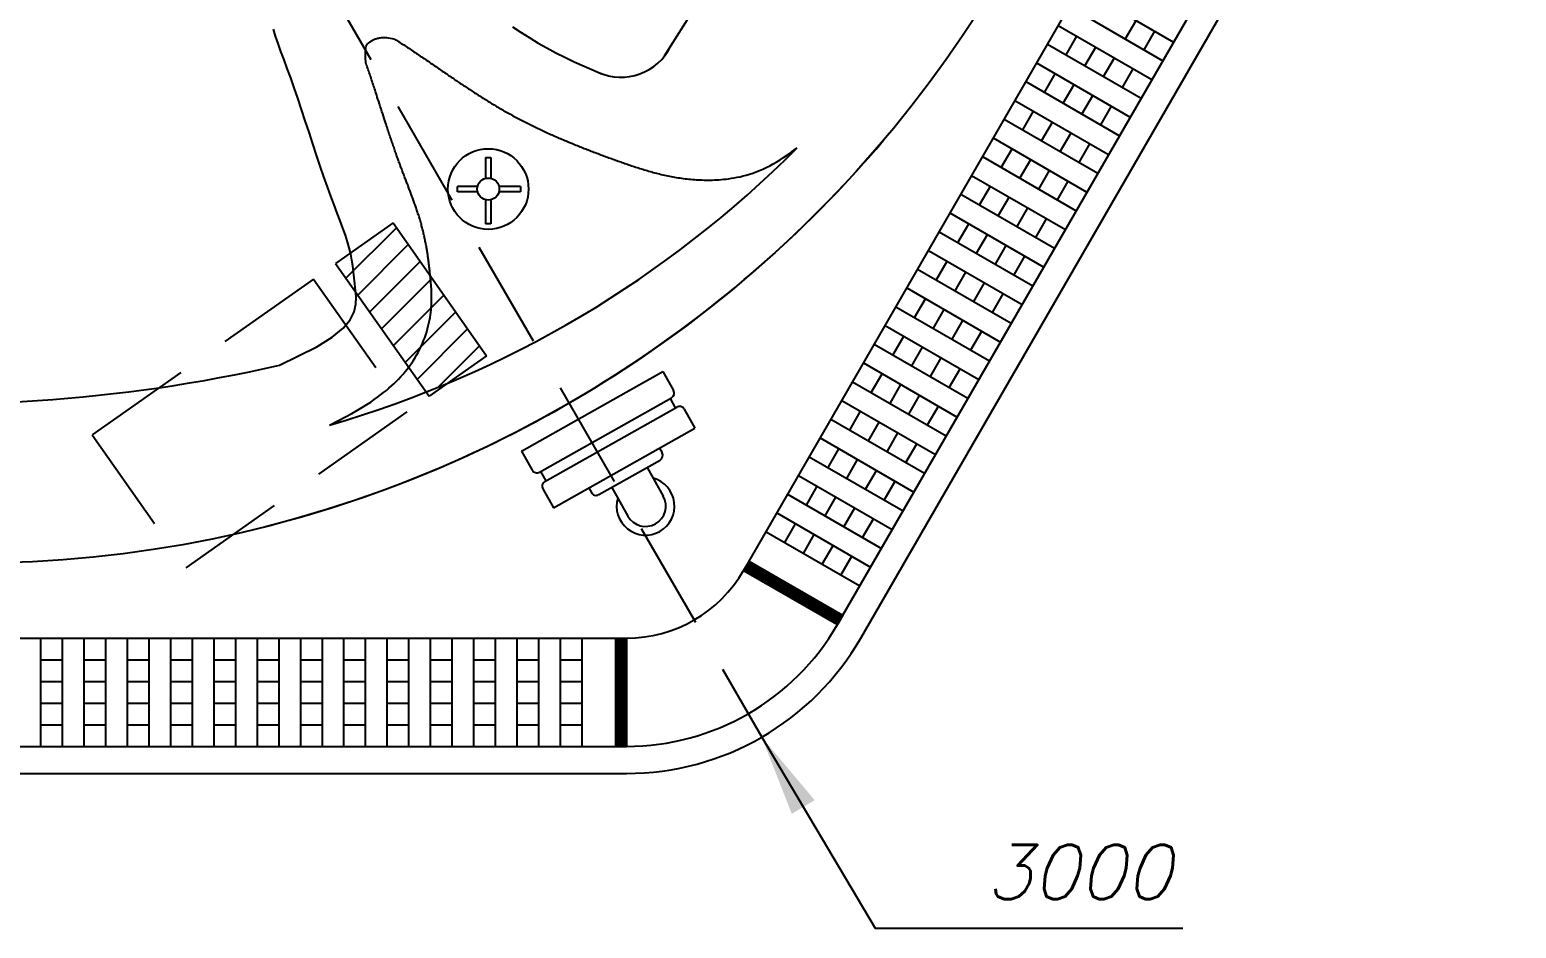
# Model space of a CAD drawing. Extents: x 15445 to 21745, y -5725 to 3185.
# Drawn here: x 18942 to 20316, y -3253 to -2423 of the extents above; entities that cross this region are included whole.
import ezdxf

# ---------------------------------------------------------------- set-up
doc = ezdxf.new("R2010")
doc.units = 0
doc.header["$LTSCALE"] = 200
doc.header["$MEASUREMENT"] = 0
doc.linetypes.add('CENTER2', pattern=[1.125, 0.75, -0.125, 0.125, -0.125])
doc.linetypes.add('DASHED', pattern=[0.75, 0.5, -0.25])
doc.layers.get('0').update_dxf_attribs({"linetype": 'CONTINUOUS'})
for name, color, linetype in [('CENTRO', 1, 'CENTER2'), ('ESTREITA', 1, 'CONTINUOUS'), ('LARGA', 7, 'CONTINUOUS'), ('TRACEJADA', 3, 'DASHED')]:
    doc.layers.add(name, color=color, linetype=linetype)
doc.styles.add('FABIO', font='romans.shx', dxfattribs={"oblique": 15})
doc.dimstyles.new('FABIO_AGUIAR', dxfattribs={"dimscale": 20, "dimtxt": 2.5, "dimasz": 2.5, "dimexe": 1.25, "dimexo": 1, "dimgap": 0.9, "dimtad": 1, "dimtxsty": 'FABIO', "dimcen": 2.5, "dimclrt": 3, "dimazin": 3, "dimtfac": 1, "dimtmove": 0, "dimatfit": 3, "dimtolj": 1, "dimtzin": 0})

# ---------------------------------------------------------------- blocks, each defined once
blk = doc.blocks.new('*X3')
at = {"color": 0}
for p, q in [((1746, -618), (1761.4, -618)), ((1746.3, -617.5), (1760.5, -617.5)), ((1746.6, -617), (1759.6, -617)), ((1746.9, -616.5), (1758.8, -616.5)), ((1747.2, -616), (1757.9, -616)), ((1747.5, -615.5), (1757, -615.5)), ((1747.8, -615), (1756.2, -615)), ((1748.1, -614.5), (1755.3, -614.5)), ((1748.3, -614), (1754.4, -614)), ((1748.6, -613.5), (1753.6, -613.5)), ((1748.9, -613), (1752.7, -613)), ((1749.2, -612.5), (1751.8, -612.5)), ((1749.5, -612), (1751, -612)), ((1749.8, -611.5), (1750.1, -611.5)), ((1744.9, -620), (1764.8, -620)), ((1745.2, -619.5), (1764, -619.5)), ((1745.5, -619), (1763.1, -619)), ((1745.7, -618.5), (1762.2, -618.5)), ((1745.7, -620.5), (1765.7, -620.5)), ((1746.6, -621), (1766.6, -621)), ((1747.4, -621.5), (1767.4, -621.5)), ((1748.3, -622), (1768.3, -622)), ((1749.2, -622.5), (1769.2, -622.5)), ((1750, -623), (1770, -623)), ((1750.9, -623.5), (1770.9, -623.5)), ((1751.8, -624), (1771.8, -624)), ((1752.6, -624.5), (1772.6, -624.5)), ((1753.5, -625), (1773.5, -625)), ((1754.4, -625.5), (1774.4, -625.5)), ((1755.2, -626), (1775.2, -626)), ((1756.1, -626.5), (1776.1, -626.5)), ((1757, -627), (1777, -627)), ((1757.8, -627.5), (1777.8, -627.5)), ((1758.7, -628), (1778.7, -628)), ((1759.6, -628.5), (1779.6, -628.5)), ((1760.4, -629), (1780.4, -629)), ((1761.3, -629.5), (1781.3, -629.5)), ((1762.2, -630), (1782.2, -630)), ((1763, -630.5), (1783, -630.5)), ((1763.9, -631), (1783.9, -631)), ((1764.8, -631.5), (1784.8, -631.5)), ((1765.6, -632), (1785.6, -632)), ((1766.5, -632.5), (1786.5, -632.5)), ((1767.4, -633), (1787.4, -633)), ((1768.2, -633.5), (1788.2, -633.5)), ((1769.1, -634), (1789.1, -634)), ((1769.9, -634.5), (1789.9, -634.5)), ((1770.8, -635), (1790.8, -635)), ((1771.7, -635.5), (1791.7, -635.5)), ((1772.5, -636), (1792.5, -636)), ((1773.4, -636.5), (1793.4, -636.5)), ((1774.3, -637), (1794.3, -637)), ((1775.1, -637.5), (1795.1, -637.5)), ((1776, -638), (1796, -638)), ((1776.9, -638.5), (1796.9, -638.5)), ((1777.7, -639), (1797.7, -639)), ((1778.6, -639.5), (1798.6, -639.5)), ((1779.5, -640), (1799.5, -640)), ((1780.3, -640.5), (1800.3, -640.5)), ((1781.2, -641), (1801.2, -641)), ((1782.1, -641.5), (1802.1, -641.5)), ((1782.9, -642), (1802.9, -642)), ((1783.8, -642.5), (1803.8, -642.5)), ((1784.7, -643), (1804.7, -643)), ((1785.5, -643.5), (1805.5, -643.5)), ((1786.4, -644), (1806.4, -644)), ((1787.3, -644.5), (1807.3, -644.5)), ((1788.1, -645), (1808.1, -645)), ((1789, -645.5), (1809, -645.5)), ((1789.9, -646), (1809.9, -646)), ((1790.7, -646.5), (1810.7, -646.5)), ((1791.6, -647), (1811.6, -647)), ((1792.5, -647.5), (1812.5, -647.5)), ((1793.3, -648), (1813.3, -648)), ((1794.2, -648.5), (1814.2, -648.5)), ((1795.1, -649), (1815.1, -649)), ((1795.9, -649.5), (1815.9, -649.5)), ((1796.8, -650), (1816.8, -650)), ((1797.7, -650.5), (1817.7, -650.5)), ((1798.5, -651), (1818.5, -651)), ((1799.4, -651.5), (1819.4, -651.5)), ((1800.3, -652), (1820.3, -652)), ((1801.1, -652.5), (1821.1, -652.5)), ((1802, -653), (1822, -653)), ((1802.9, -653.5), (1822.9, -653.5)), ((1803.7, -654), (1823.7, -654)), ((1804.6, -654.5), (1824.6, -654.5)), ((1805.5, -655), (1825.5, -655)), ((1806.3, -655.5), (1826.3, -655.5)), ((1807.2, -656), (1827.2, -656)), ((1808.1, -656.5), (1828.1, -656.5)), ((1808.9, -657), (1828.9, -657)), ((1809.8, -657.5), (1829.8, -657.5)), ((1810.7, -658), (1830.7, -658)), ((1811.5, -658.5), (1831.5, -658.5)), ((1812.4, -659), (1832.4, -659)), ((1813.3, -659.5), (1833.3, -659.5)), ((1814.1, -660), (1834.1, -660)), ((1815, -660.5), (1835, -660.5)), ((1815.8, -661), (1835.8, -661)), ((1816.7, -661.5), (1836.4, -661.5)), ((1817.6, -662), (1836.1, -662)), ((1818.4, -662.5), (1835.8, -662.5)), ((1819.3, -663), (1835.5, -663)), ((1820.2, -663.5), (1835.2, -663.5)), ((1821, -664), (1834.9, -664)), ((1821.9, -664.5), (1834.7, -664.5)), ((1822.8, -665), (1834.4, -665)), ((1823.6, -665.5), (1834.1, -665.5)), ((1824.5, -666), (1833.8, -666)), ((1825.4, -666.5), (1833.5, -666.5)), ((1826.2, -667), (1833.2, -667)), ((1827.1, -667.5), (1832.9, -667.5)), ((1828, -668), (1832.6, -668)), ((1828.8, -668.5), (1832.3, -668.5)), ((1829.7, -669), (1832.1, -669)), ((1830.6, -669.5), (1831.8, -669.5)), ((1831.4, -670), (1831.5, -670)), ((1626.6, -683), (1636.6, -683)), ((1626.6, -683.5), (1636.6, -683.5)), ((1626.6, -684), (1636.6, -684)), ((1626.6, -684.5), (1636.6, -684.5)), ((1626.6, -685), (1636.6, -685)), ((1626.6, -685.5), (1636.6, -685.5)), ((1626.6, -686), (1636.6, -686)), ((1626.6, -686.5), (1636.6, -686.5)), ((1626.6, -687), (1636.6, -687)), ((1626.6, -687.5), (1636.6, -687.5)), ((1626.6, -688), (1636.6, -688)), ((1626.6, -688.5), (1636.6, -688.5)), ((1626.6, -689), (1636.6, -689)), ((1626.6, -689.5), (1636.6, -689.5)), ((1626.6, -690), (1636.6, -690)), ((1626.6, -690.5), (1636.6, -690.5)), ((1626.6, -691), (1636.6, -691)), ((1626.6, -691.5), (1636.6, -691.5)), ((1626.6, -692), (1636.6, -692)), ((1626.6, -692.5), (1636.6, -692.5)), ((1626.6, -693), (1636.6, -693)), ((1626.6, -693.5), (1636.6, -693.5)), ((1626.6, -694), (1636.6, -694)), ((1626.6, -694.5), (1636.6, -694.5)), ((1626.6, -695), (1636.6, -695)), ((1626.6, -695.5), (1636.6, -695.5)), ((1626.6, -696), (1636.6, -696)), ((1626.6, -696.5), (1636.6, -696.5)), ((1626.6, -697), (1636.6, -697)), ((1626.6, -697.5), (1636.6, -697.5)), ((1626.6, -698), (1636.6, -698)), ((1626.6, -698.5), (1636.6, -698.5)), ((1626.6, -699), (1636.6, -699)), ((1626.6, -699.5), (1636.6, -699.5)), ((1626.6, -700), (1636.6, -700)), ((1626.6, -700.5), (1636.6, -700.5)), ((1626.6, -701), (1636.6, -701)), ((1626.6, -701.5), (1636.6, -701.5)), ((1626.6, -702), (1636.6, -702)), ((1626.6, -702.5), (1636.6, -702.5)), ((1626.6, -703), (1636.6, -703)), ((1626.6, -703.5), (1636.6, -703.5)), ((1626.6, -704), (1636.6, -704)), ((1626.6, -704.5), (1636.6, -704.5)), ((1626.6, -705), (1636.6, -705)), ((1626.6, -705.5), (1636.6, -705.5)), ((1626.6, -706), (1636.6, -706)), ((1626.6, -706.5), (1636.6, -706.5)), ((1626.6, -707), (1636.6, -707)), ((1626.6, -707.5), (1636.6, -707.5)), ((1626.6, -708), (1636.6, -708)), ((1626.6, -708.5), (1636.6, -708.5)), ((1626.6, -709), (1636.6, -709)), ((1626.6, -709.5), (1636.6, -709.5)), ((1626.6, -710), (1636.6, -710)), ((1626.6, -710.5), (1636.6, -710.5)), ((1626.6, -711), (1636.6, -711)), ((1626.6, -711.5), (1636.6, -711.5)), ((1626.6, -712), (1636.6, -712)), ((1626.6, -712.5), (1636.6, -712.5)), ((1626.6, -713), (1636.6, -713)), ((1626.6, -713.5), (1636.6, -713.5)), ((1626.6, -714), (1636.6, -714)), ((1626.6, -714.5), (1636.6, -714.5)), ((1626.6, -715), (1636.6, -715)), ((1626.6, -715.5), (1636.6, -715.5)), ((1626.6, -716), (1636.6, -716)), ((1626.6, -716.5), (1636.6, -716.5)), ((1626.6, -717), (1636.6, -717)), ((1626.6, -717.5), (1636.6, -717.5)), ((1626.6, -718), (1636.6, -718)), ((1626.6, -718.5), (1636.6, -718.5)), ((1626.6, -719), (1636.6, -719)), ((1626.6, -719.5), (1636.6, -719.5)), ((1626.6, -720), (1636.6, -720)), ((1626.6, -720.5), (1636.6, -720.5)), ((1626.6, -721), (1636.6, -721)), ((1626.6, -721.5), (1636.6, -721.5)), ((1626.6, -722), (1636.6, -722)), ((1626.6, -722.5), (1636.6, -722.5)), ((1626.6, -723), (1636.6, -723)), ((1626.6, -723.5), (1636.6, -723.5)), ((1626.6, -724), (1636.6, -724)), ((1626.6, -724.5), (1636.6, -724.5)), ((1626.6, -725), (1636.6, -725)), ((1626.6, -725.5), (1636.6, -725.5)), ((1626.6, -726), (1636.6, -726)), ((1626.6, -726.5), (1636.6, -726.5)), ((1626.6, -727), (1636.6, -727)), ((1626.6, -727.5), (1636.6, -727.5)), ((1626.6, -728), (1636.6, -728)), ((1626.6, -728.5), (1636.6, -728.5)), ((1626.6, -729), (1636.6, -729)), ((1626.6, -729.5), (1636.6, -729.5)), ((1626.6, -730), (1636.6, -730)), ((1626.6, -730.5), (1636.6, -730.5)), ((1626.6, -731), (1636.6, -731)), ((1626.6, -731.5), (1636.6, -731.5)), ((1626.6, -732), (1636.6, -732)), ((1626.6, -732.5), (1636.6, -732.5)), ((1626.6, -733), (1636.6, -733)), ((1626.6, -733.5), (1636.6, -733.5)), ((1626.6, -734), (1636.6, -734)), ((1626.6, -734.5), (1636.6, -734.5)), ((1626.6, -735), (1636.6, -735)), ((1626.6, -735.5), (1636.6, -735.5)), ((1626.6, -736), (1636.6, -736)), ((1626.6, -736.5), (1636.6, -736.5)), ((1626.6, -737), (1636.6, -737)), ((1626.6, -737.5), (1636.6, -737.5)), ((1626.6, -738), (1636.6, -738)), ((1626.6, -738.5), (1636.6, -738.5)), ((1626.6, -739), (1636.6, -739)), ((1626.6, -739.5), (1636.6, -739.5)), ((1626.6, -740), (1636.6, -740)), ((1626.6, -740.5), (1636.6, -740.5)), ((1626.6, -741), (1636.6, -741)), ((1626.6, -741.5), (1636.6, -741.5)), ((1626.6, -742), (1636.6, -742)), ((1626.6, -742.5), (1636.6, -742.5)), ((1626.6, -743), (1636.6, -743)), ((1626.6, -743.5), (1636.6, -743.5)), ((1626.6, -744), (1636.6, -744)), ((1626.6, -744.5), (1636.6, -744.5)), ((1626.6, -745), (1636.6, -745)), ((1626.6, -745.5), (1636.6, -745.5)), ((1626.6, -746), (1636.6, -746)), ((1626.6, -746.5), (1636.6, -746.5)), ((1626.6, -747), (1636.6, -747)), ((1626.6, -747.5), (1636.6, -747.5)), ((1626.6, -748), (1636.6, -748)), ((1626.6, -748.5), (1636.6, -748.5)), ((1626.6, -749), (1636.6, -749)), ((1626.6, -749.5), (1636.6, -749.5)), ((1626.6, -750), (1636.6, -750)), ((1626.6, -750.5), (1636.6, -750.5)), ((1626.6, -751), (1636.6, -751)), ((1626.6, -751.5), (1636.6, -751.5)), ((1626.6, -752), (1636.6, -752)), ((1626.6, -752.5), (1636.6, -752.5)), ((1626.6, -753), (1636.6, -753)), ((1626.6, -753.5), (1636.6, -753.5)), ((1626.6, -754), (1636.6, -754)), ((1626.6, -754.5), (1636.6, -754.5)), ((1626.6, -755), (1636.6, -755)), ((1626.6, -755.5), (1636.6, -755.5)), ((1626.6, -756), (1636.6, -756)), ((1626.6, -756.5), (1636.6, -756.5)), ((1626.6, -757), (1636.6, -757)), ((1626.6, -757.5), (1636.6, -757.5)), ((1626.6, -758), (1636.6, -758)), ((1626.6, -758.5), (1636.6, -758.5)), ((1626.6, -759), (1636.6, -759)), ((1626.6, -759.5), (1636.6, -759.5)), ((1626.6, -760), (1636.6, -760)), ((1626.6, -760.5), (1636.6, -760.5)), ((1626.6, -761), (1636.6, -761)), ((1626.6, -761.5), (1636.6, -761.5)), ((1626.6, -762), (1636.6, -762)), ((1626.6, -762.5), (1636.6, -762.5)), ((1626.6, -763), (1636.6, -763)), ((1626.6, -763.5), (1636.6, -763.5)), ((1626.6, -764), (1636.6, -764)), ((1626.6, -764.5), (1636.6, -764.5)), ((1626.6, -765), (1636.6, -765)), ((1626.6, -765.5), (1636.6, -765.5)), ((1626.6, -766), (1636.6, -766)), ((1626.6, -766.5), (1636.6, -766.5)), ((1626.6, -767), (1636.6, -767)), ((1626.6, -767.5), (1636.6, -767.5)), ((1626.6, -768), (1636.6, -768)), ((1626.6, -768.5), (1636.6, -768.5)), ((1626.6, -769), (1636.6, -769)), ((1626.6, -769.5), (1636.6, -769.5)), ((1626.6, -770), (1636.6, -770)), ((1626.6, -770.5), (1636.6, -770.5)), ((1626.6, -771), (1636.6, -771)), ((1626.6, -771.5), (1636.6, -771.5)), ((1626.6, -772), (1636.6, -772)), ((1626.6, -772.5), (1636.6, -772.5)), ((1626.6, -773), (1636.6, -773)), ((1626.6, -773.5), (1636.6, -773.5)), ((1626.6, -774), (1636.6, -774)), ((1626.6, -774.5), (1636.6, -774.5)), ((1626.6, -775), (1636.6, -775)), ((1626.6, -775.5), (1636.6, -775.5)), ((1626.6, -776), (1636.6, -776)), ((1626.6, -776.5), (1636.6, -776.5)), ((1626.6, -777), (1636.6, -777)), ((1626.6, -777.5), (1636.6, -777.5)), ((1626.6, -778), (1636.6, -778)), ((1626.6, -778.5), (1636.6, -778.5)), ((1626.6, -779), (1636.6, -779)), ((1626.6, -779.5), (1636.6, -779.5)), ((1626.6, -780), (1636.6, -780)), ((1626.6, -780.5), (1636.6, -780.5)), ((1626.6, -781), (1636.6, -781)), ((1626.6, -781.5), (1636.6, -781.5)), ((1626.6, -782), (1636.6, -782)), ((1626.6, -782.5), (1636.6, -782.5))]:
    blk.add_line(p, q, dxfattribs=at)

msp = doc.modelspace()

# ---------------------------------------------------------------- hatches: boundary and pattern name
at = {"layer": 'ESTREITA'}
h = msp.add_hatch(dxfattribs=at)
h.set_pattern_fill('ANSI31', color=256, scale=150, style=0)
h.set_pattern_definition([(45, (19573.512, -536.797), (-13.25825, 13.25825), [])])
h.paths.add_polyline_path([(19312.346, -2650.177), (19312.471, -2651.444), (19312.632, -2653.119), (19312.795, -2654.891), (19312.965, -2656.815), (19313.096, -2658.384), (19313.186, -2659.51), (19313.276, -2660.701), (19313.363, -2661.962), (19313.442, -2663.298), (19313.513, -2664.715), (19313.571, -2666.217), (19313.613, -2667.81), (19313.637, -2669.498), (19313.639, -2671.286), (19313.614, -2673.172), (19313.555, -2675.151), (19313.457, -2677.221), (19313.313, -2679.377), (19313.118, -2681.617), (19312.865, -2683.935), (19312.548, -2686.33), (19312.162, -2688.796), (19311.704, -2691.325), (19311.169, -2693.91), (19310.555, -2696.541), (19309.86, -2699.21), (19309.079, -2701.909), (19308.21, -2704.629), (19307.25, -2707.361), (19306.196, -2710.097), (19305.051, -2712.831), (19303.817, -2715.556), (19302.497, -2718.266), (19301.093, -2720.953), (19299.608, -2723.612), (19298.045, -2726.236), (19296.406, -2728.818), (19294.694, -2731.354), (19292.912, -2733.841), (19292.31, -2734.634), (19308.483, -2757.609, 0.00526103), (19328.004, -2749.673), (19364.367, -2724.075)])
h.paths.add_polyline_path([(19311.169, -2693.91), (19311.704, -2691.325), (19312.162, -2688.796), (19312.548, -2686.33), (19312.865, -2683.935), (19313.118, -2681.617), (19313.313, -2679.377), (19313.457, -2677.221), (19313.555, -2675.151), (19313.614, -2673.172), (19313.639, -2671.286), (19313.637, -2669.498), (19313.613, -2667.81), (19313.571, -2666.217), (19313.513, -2664.715), (19313.442, -2663.298), (19313.363, -2661.962), (19313.276, -2660.701), (19313.186, -2659.51), (19313.096, -2658.384), (19313.007, -2657.318), (19312.92, -2656.304), (19312.835, -2655.337), (19312.751, -2654.41), (19312.668, -2653.516), (19312.586, -2652.649), (19312.505, -2651.803), (19312.424, -2650.969), (19312.346, -2650.177), (19278.022, -2601.418), (19238.589, -2629.178), (19238.812, -2630.119), (19239.904, -2635.609), (19240.799, -2641.041), (19241.543, -2646.487), (19242.181, -2652.019), (19242.756, -2657.71), (19243.316, -2663.631), (19243.432, -2665.201), (19292.31, -2734.634), (19292.912, -2733.841), (19294.694, -2731.354), (19296.406, -2728.818), (19298.045, -2726.236), (19299.608, -2723.612), (19301.093, -2720.953), (19302.497, -2718.266), (19303.817, -2715.556), (19305.051, -2712.831), (19306.196, -2710.097), (19307.25, -2707.361), (19308.21, -2704.629), (19309.079, -2701.909), (19309.86, -2699.21), (19310.555, -2696.541)])
h.paths.add_polyline_path([(19240.799, -2641.041), (19239.904, -2635.609), (19238.812, -2630.119), (19238.589, -2629.178), (19224.871, -2638.834), (19243.432, -2665.201), (19243.316, -2663.631), (19242.756, -2657.71), (19242.181, -2652.019), (19241.543, -2646.487)])

# ---------------------------------------------------------------- linework, layer by layer
for p, q in [((19912.573, -2384.263), (19999.176, -2434.263)), ((19902.573, -2401.583), (19989.176, -2451.583)), ((19954.535, -2431.583), (19964.535, -2414.263)), ((19892.573, -2418.904), (19979.176, -2468.904)), ((19899.894, -2446.224), (19909.894, -2428.904)), ((19971.855, -2441.583), (19981.855, -2424.263)), ((19882.573, -2436.224), (19969.176, -2486.224)), ((19917.214, -2456.224), (19927.214, -2438.904)), ((19872.573, -2453.545), (19959.176, -2503.545)), ((19934.535, -2466.224), (19944.535, -2448.904)), ((19862.573, -2470.865), (19949.176, -2520.865)), ((19879.894, -2480.865), (19889.894, -2463.545)), ((19951.855, -2476.224), (19961.855, -2458.904)), ((19897.214, -2490.865), (19907.214, -2473.545)), ((19914.535, -2500.865), (19924.535, -2483.545)), ((19852.573, -2488.186), (19939.176, -2538.186)), ((19859.894, -2515.506), (19869.894, -2498.186)), ((19931.855, -2510.865), (19941.855, -2493.545)), ((19842.573, -2505.506), (19929.176, -2555.506)), ((19842.573, -2505.506), (19929.176, -2555.506)), ((19877.214, -2525.506), (19887.214, -2508.186)), ((19832.573, -2522.827), (19919.176, -2572.827)), ((19894.535, -2535.506), (19904.535, -2518.186)), ((19822.573, -2540.147), (19909.176, -2590.147)), ((19839.894, -2550.147), (19849.894, -2532.827)), ((19911.855, -2545.506), (19921.855, -2528.186)), ((19857.214, -2560.147), (19867.214, -2542.827)), ((19874.535, -2570.147), (19884.535, -2552.827)), ((19812.573, -2557.468), (19899.176, -2607.468)), ((19819.894, -2584.788), (19829.894, -2567.468)), ((19891.855, -2580.147), (19901.855, -2562.827)), ((19802.573, -2574.788), (19889.176, -2624.788)), ((19837.214, -2594.788), (19847.214, -2577.468)), ((19792.573, -2592.109), (19879.176, -2642.109)), ((19854.535, -2604.788), (19864.535, -2587.468)), ((19782.573, -2609.429), (19869.176, -2659.429)), ((19799.894, -2619.429), (19809.894, -2602.109)), ((19871.855, -2614.788), (19881.855, -2597.468)), ((19817.214, -2629.429), (19827.214, -2612.109)), ((19834.535, -2639.429), (19844.535, -2622.109)), ((19772.573, -2626.75), (19859.176, -2676.75)), ((19779.894, -2654.07), (19789.894, -2636.75)), ((19851.855, -2649.429), (19861.855, -2632.109)), ((19762.573, -2644.07), (19849.176, -2694.07)), ((19797.214, -2664.07), (19807.214, -2646.75)), ((19752.573, -2661.391), (19839.176, -2711.391)), ((19814.535, -2674.07), (19824.535, -2656.75)), ((19759.894, -2688.711), (19769.894, -2671.391)), ((19831.855, -2684.07), (19841.855, -2666.75)), ((19742.573, -2678.711), (19829.176, -2728.711)), ((19777.214, -2698.711), (19787.214, -2681.391)), ((19794.535, -2708.711), (19804.535, -2691.391)), ((19732.573, -2696.032), (19819.176, -2746.032)), ((19811.855, -2718.711), (19821.855, -2701.391)), ((19722.573, -2713.352), (19809.176, -2763.352)), ((19739.894, -2723.352), (19749.894, -2706.032)), ((19757.214, -2733.352), (19767.214, -2716.032)), ((19712.573, -2730.673), (19799.176, -2780.673)), ((19774.535, -2743.352), (19784.535, -2726.032)), ((19719.894, -2757.993), (19729.894, -2740.673)), ((19791.855, -2753.352), (19801.855, -2736.032)), ((19702.573, -2747.993), (19789.176, -2797.993)), ((19737.214, -2767.993), (19747.214, -2750.673)), ((19754.535, -2777.993), (19764.535, -2760.673)), ((19692.573, -2765.314), (19779.176, -2815.314)), ((19771.855, -2787.993), (19781.855, -2770.673)), ((19682.573, -2782.634), (19769.176, -2832.634)), ((19699.894, -2792.634), (19709.894, -2775.314)), ((19717.214, -2802.634), (19727.214, -2785.314)), ((19672.573, -2799.955), (19759.176, -2849.955)), ((19734.535, -2812.634), (19744.535, -2795.314)), ((19679.894, -2827.275), (19689.894, -2809.955)), ((19751.855, -2822.634), (19761.855, -2805.314)), ((19662.573, -2817.275), (19749.176, -2867.275)), ((19697.214, -2837.275), (19707.214, -2819.955)), ((19652.573, -2834.596), (19739.176, -2884.596)), ((19652.573, -2834.596), (19739.176, -2884.596)), ((19714.535, -2847.275), (19724.535, -2829.955)), ((19731.855, -2857.275), (19741.855, -2839.955)), ((19642.573, -2851.916), (19729.176, -2901.916)), ((19659.894, -2861.916), (19669.894, -2844.596)), ((19677.214, -2871.916), (19687.214, -2854.596)), ((19632.573, -2869.237), (19719.176, -2919.237)), ((19694.535, -2881.916), (19704.535, -2864.596)), ((19639.894, -2896.557), (19649.894, -2879.237)), ((19711.855, -2891.916), (19721.855, -2874.596)), ((19622.573, -2886.557), (19709.176, -2936.557)), ((19657.214, -2906.557), (19667.214, -2889.237)), ((19674.535, -2916.557), (19684.535, -2899.237)), ((19691.855, -2926.557), (19701.855, -2909.237)), ((18952.333, -2984.846), (18952.333, -3084.846)), ((18972.333, -2984.846), (18972.333, -3084.846)), ((18992.333, -2984.846), (18992.333, -3084.846)), ((19012.333, -2984.846), (19012.333, -3084.846)), ((19032.333, -2984.846), (19032.333, -3084.846)), ((19052.333, -2984.846), (19052.333, -3084.846)), ((19072.333, -2984.846), (19072.333, -3084.846)), ((19092.333, -2984.846), (19092.333, -3084.846)), ((19112.333, -2984.846), (19112.333, -3084.846)), ((19132.333, -2984.846), (19132.333, -3084.846)), ((19152.333, -2984.846), (19152.333, -3084.846)), ((19172.333, -2984.846), (19172.333, -3084.846)), ((19192.333, -2984.846), (19192.333, -3084.846)), ((19212.333, -2984.846), (19212.333, -3084.846)), ((19232.333, -2984.846), (19232.333, -3084.846)), ((19252.333, -2984.846), (19252.333, -3084.846)), ((19272.333, -2984.846), (19272.333, -3084.846)), ((19292.333, -2984.846), (19292.333, -3084.846)), ((19312.333, -2984.846), (19312.333, -3084.846)), ((19332.333, -2984.846), (19332.333, -3084.846)), ((19352.333, -2984.846), (19352.333, -3084.846)), ((19372.333, -2984.846), (19372.333, -3084.846)), ((19392.333, -2984.846), (19392.333, -3084.846)), ((19412.333, -2984.846), (19412.333, -3084.846)), ((19432.333, -2984.846), (19432.333, -3084.846)), ((19452.333, -2984.846), (19452.333, -3084.846)), ((18952.333, -3004.846), (18972.333, -3004.846)), ((18992.333, -3004.846), (19012.333, -3004.846)), ((19032.333, -3004.846), (19052.333, -3004.846)), ((19072.333, -3004.846), (19092.333, -3004.846)), ((19112.333, -3004.846), (19132.333, -3004.846)), ((19152.333, -3004.846), (19172.333, -3004.846)), ((19192.333, -3004.846), (19212.333, -3004.846)), ((19232.333, -3004.846), (19252.333, -3004.846)), ((19272.333, -3004.846), (19292.333, -3004.846)), ((19312.333, -3004.846), (19332.333, -3004.846)), ((19352.333, -3004.846), (19372.333, -3004.846)), ((19392.333, -3004.846), (19412.333, -3004.846)), ((19432.333, -3004.846), (19452.333, -3004.846)), ((18952.333, -3024.846), (18972.333, -3024.846)), ((18992.333, -3024.846), (19012.333, -3024.846)), ((19032.333, -3024.846), (19052.333, -3024.846)), ((19072.333, -3024.846), (19092.333, -3024.846)), ((19112.333, -3024.846), (19132.333, -3024.846)), ((19152.333, -3024.846), (19172.333, -3024.846)), ((19192.333, -3024.846), (19212.333, -3024.846)), ((19232.333, -3024.846), (19252.333, -3024.846)), ((19272.333, -3024.846), (19292.333, -3024.846)), ((19312.333, -3024.846), (19332.333, -3024.846)), ((19352.333, -3024.846), (19372.333, -3024.846)), ((19392.333, -3024.846), (19412.333, -3024.846)), ((19432.333, -3024.846), (19452.333, -3024.846)), ((18952.333, -3044.846), (18972.333, -3044.846)), ((18992.333, -3044.846), (19012.333, -3044.846)), ((19032.333, -3044.846), (19052.333, -3044.846)), ((19072.333, -3044.846), (19092.333, -3044.846)), ((19112.333, -3044.846), (19132.333, -3044.846)), ((19152.333, -3044.846), (19172.333, -3044.846)), ((19192.333, -3044.846), (19212.333, -3044.846)), ((19232.333, -3044.846), (19252.333, -3044.846)), ((19272.333, -3044.846), (19292.333, -3044.846)), ((19312.333, -3044.846), (19332.333, -3044.846)), ((19352.333, -3044.846), (19372.333, -3044.846)), ((19392.333, -3044.846), (19412.333, -3044.846)), ((19432.333, -3044.846), (19452.333, -3044.846)), ((18952.333, -3064.846), (18972.333, -3064.846)), ((18992.333, -3064.846), (19012.333, -3064.846)), ((19032.333, -3064.846), (19052.333, -3064.846)), ((19072.333, -3064.846), (19092.333, -3064.846)), ((19112.333, -3064.846), (19132.333, -3064.846)), ((19152.333, -3064.846), (19172.333, -3064.846)), ((19192.333, -3064.846), (19212.333, -3064.846)), ((19232.333, -3064.846), (19252.333, -3064.846)), ((19272.333, -3064.846), (19292.333, -3064.846)), ((19312.333, -3064.846), (19332.333, -3064.846)), ((19352.333, -3064.846), (19372.333, -3064.846)), ((19392.333, -3064.846), (19412.333, -3064.846)), ((19432.333, -3064.846), (19452.333, -3064.846))]:
    msp.add_line(p, q, dxfattribs=at)
at = {"layer": 'LARGA'}
for p, q in [((19606.911, -2913.686), (20202.573, -1881.968)), ((19693.513, -2963.686), (20289.176, -1931.968)), ((19710.164, -2984.846), (20315.826, -1935.808)), ((19746.481, -2101.983), (19528.589, -2447.475)), ((19363.423, -2540.79), (19368.423, -2540.79)), ((19363.423, -2540.79), (19363.423, -2560.23)), ((19368.423, -2540.79), (19368.423, -2560.23)), ((19337.474, -2572.573), (19337.474, -2567.573)), ((19356.08, -2567.573), (19337.474, -2567.573)), ((19395.61, -2567.573), (19375.765, -2567.573)), ((19395.61, -2567.573), (19395.61, -2572.573)), ((19356.08, -2572.573), (19337.474, -2572.573)), ((19363.423, -2579.915), (19363.423, -2602.295)), ((19368.423, -2579.915), (19368.423, -2602.295)), ((19395.61, -2572.573), (19375.765, -2572.573)), ((19278.022, -2601.418), (19224.871, -2638.834)), ((19278.022, -2601.418), (19364.367, -2724.075)), ((19368.423, -2602.295), (19363.423, -2602.295)), ((19224.871, -2638.834), (19311.216, -2761.491)), ((19364.367, -2724.075), (19311.216, -2761.491)), ((19396.62, -2812.227), (19527.294, -2738.575)), ((19527.294, -2738.575), (19537.114, -2755.998)), ((19413.251, -2831.55), (19535.213, -2762.809)), ((19418.162, -2840.262), (19540.123, -2771.521)), ((19533.881, -2763.56), (19538.791, -2772.271)), ((19546.934, -2773.421), (19556.754, -2790.845)), ((19426.081, -2864.496), (19556.754, -2790.845)), ((19396.62, -2812.227), (19406.441, -2829.65)), ((19524.086, -2809.257), (19526.541, -2813.613)), ((19468.015, -2852.34), (19524.64, -2820.424)), ((19512.662, -2827.175), (19527.632, -2853.736)), ((19414.237, -2830.995), (19419.147, -2839.707)), ((19416.261, -2847.073), (19426.081, -2864.496)), ((19458.749, -2846.083), (19461.204, -2850.439)), ((19479.994, -2845.588), (19494.964, -2872.149)), ((19606.911, -2913.686), (19601.911, -2922.346)), ((19601.911, -2922.346), (19688.513, -2972.346)), ((19606.911, -2913.686), (19693.513, -2963.686)), ((19693.513, -2963.686), (19688.513, -2972.346)), ((18292.333, -2984.846), (19483.657, -2984.846)), ((19483.657, -2984.846), (19493.657, -2984.846)), ((19483.657, -2984.846), (19483.657, -3084.846)), ((19493.657, -2984.846), (19493.657, -3084.846)), ((18292.333, -3084.846), (19483.657, -3084.846)), ((19483.657, -3084.846), (19493.657, -3084.846)), ((18282.333, -3109.846), (19493.657, -3109.846))]:
    msp.add_line(p, q, dxfattribs=at)
for points in [[(19173.165, -2732.71), (19207.443, -2715.792), (19221.699, -2706.906), (19231.729, -2698.566), (19238.244, -2690.731), (19241.951, -2683.36), (19243.559, -2676.413), (19243.778, -2669.851), (19243.316, -2663.631), (19242.756, -2657.71), (19242.181, -2652.019), (19241.543, -2646.487), (19240.799, -2641.041), (19239.904, -2635.609), (19238.812, -2630.119), (19237.479, -2624.499), (19235.859, -2618.676), (19233.922, -2612.583), (19231.688, -2606.174), (19229.191, -2599.407), (19226.466, -2592.241), (19223.547, -2584.635), (19220.468, -2576.547), (19217.264, -2567.935), (19213.969, -2558.759), (19210.615, -2549.009), (19207.218, -2538.804), (19203.792, -2528.296), (19200.353, -2517.637), (19196.913, -2506.977), (19193.488, -2496.469), (19190.091, -2486.265), (19186.736, -2476.514), (19183.443, -2467.337), (19180.252, -2458.72), (19177.208, -2450.617), (19174.357, -2442.98), (19171.744, -2435.765), (19169.414, -2428.925), (19167.413, -2422.414)], [(19252.745, -2453.283), (19252.64, -2449.029), (19252.613, -2445.615), (19252.654, -2442.937), (19252.758, -2440.886), (19252.917, -2439.356), (19253.124, -2438.239), (19253.372, -2437.429), (19253.652, -2436.819), (19253.959, -2436.316), (19254.291, -2435.892), (19254.643, -2435.532), (19255.016, -2435.22), (19255.406, -2434.943), (19255.812, -2434.685), (19256.231, -2434.433), (19256.662, -2434.172), (19257.103, -2433.89), (19257.557, -2433.589), (19258.027, -2433.277), (19258.519, -2432.958), (19259.035, -2432.638), (19259.579, -2432.323), (19260.155, -2432.018), (19260.766, -2431.73), (19261.417, -2431.464), (19262.108, -2431.219), (19262.841, -2430.996), (19263.617, -2430.793), (19264.436, -2430.611), (19265.3, -2430.449), (19266.21, -2430.306), (19267.166, -2430.182), (19268.176, -2430.081), (19269.27, -2430.018), (19270.482, -2430.015), (19271.849, -2430.092), (19273.405, -2430.269), (19275.187, -2430.566), (19277.23, -2431.004), (19279.569, -2431.603)], [(19388.241, -2420.331), (19396.355, -2425.569), (19404.306, -2430.524), (19412.205, -2435.24), (19420.161, -2439.759), (19428.286, -2444.125), (19436.691, -2448.381), (19445.454, -2452.56), (19454.523, -2456.658), (19463.812, -2460.658), (19470.714, -2463.506)], [(19279.569, -2431.603), (19280.011, -2431.885), (19281.112, -2432.589), (19282.221, -2433.302), (19283.337, -2434.023), (19284.461, -2434.751), (19285.591, -2435.486), (19286.728, -2436.229), (19287.871, -2436.978), (19289.02, -2437.733), (19290.175, -2438.495), (19291.334, -2439.262), (19292.498, -2440.035), (19293.667, -2440.813), (19294.839, -2441.595), (19296.016, -2442.382), (19297.195, -2443.173), (19298.378, -2443.968), (19299.564, -2444.767), (19300.752, -2445.569), (19301.942, -2446.374), (19303.135, -2447.182), (19304.329, -2447.992), (19305.524, -2448.804), (19306.72, -2449.618), (19307.918, -2450.434), (19309.116, -2451.251), (19310.314, -2452.069), (19311.512, -2452.888), (19312.71, -2453.708), (19313.908, -2454.527), (19315.105, -2455.347), (19316.301, -2456.167), (19317.496, -2456.985), (19318.69, -2457.803), (19319.882, -2458.621), (19321.073, -2459.436), (19322.261, -2460.25), (19323.447, -2461.063), (19324.631, -2461.873), (19325.812, -2462.681), (19326.991, -2463.486), (19328.166, -2464.289), (19329.338, -2465.089), (19330.507, -2465.885), (19331.672, -2466.679), (19332.834, -2467.468), (19333.992, -2468.254), (19335.147, -2469.036), (19336.298, -2469.815), (19337.446, -2470.589), (19338.591, -2471.36), (19339.733, -2472.128), (19340.872, -2472.892), (19342.008, -2473.652), (19343.142, -2474.408), (19344.273, -2475.161), (19345.402, -2475.91), (19346.53, -2476.656), (19347.655, -2477.398), (19348.779, -2478.138), (19349.902, -2478.874), (19351.024, -2479.607), (19352.145, -2480.336), (19353.266, -2481.063), (19354.386, -2481.787), (19355.506, -2482.508), (19356.626, -2483.226), (19357.746, -2483.941), (19358.867, -2484.653), (19359.988, -2485.363), (19361.11, -2486.07), (19362.233, -2486.775), (19363.358, -2487.476), (19364.483, -2488.176), (19365.611, -2488.872), (19366.74, -2489.567), (19367.871, -2490.258), (19369.004, -2490.948), (19370.139, -2491.635), (19371.277, -2492.319), (19372.417, -2493.002), (19373.56, -2493.681), (19374.705, -2494.359), (19375.854, -2495.034), (19377.006, -2495.707), (19378.161, -2496.377), (19379.319, -2497.046), (19380.481, -2497.712), (19381.647, -2498.376), (19382.816, -2499.037), (19383.989, -2499.696), (19385.166, -2500.353), (19386.347, -2501.008), (19387.533, -2501.661), (19388.723, -2502.311), (19389.917, -2502.959), (19391.115, -2503.605), (19392.318, -2504.249), (19393.525, -2504.891), (19394.738, -2505.53), (19395.954, -2506.167), (19397.176, -2506.802), (19398.402, -2507.434), (19399.633, -2508.064), (19400.868, -2508.692), (19402.108, -2509.318), (19403.352, -2509.94), (19404.6, -2510.561), (19405.853, -2511.179), (19407.109, -2511.794), (19408.369, -2512.406), (19409.633, -2513.016), (19410.9, -2513.623), (19412.17, -2514.227), (19413.443, -2514.828), (19414.718, -2515.426), (19415.996, -2516.021), (19417.275, -2516.613), (19418.556, -2517.202), (19419.839, -2517.788), (19421.124, -2518.371), (19422.41, -2518.951), (19423.698, -2519.528), (19424.986, -2520.101), (19426.276, -2520.672), (19427.566, -2521.24), (19428.858, -2521.804), (19430.15, -2522.366), (19431.442, -2522.925), (19432.735, -2523.481), (19434.029, -2524.034), (19435.322, -2524.583), (19436.616, -2525.13), (19437.91, -2525.674), (19439.203, -2526.216), (19440.497, -2526.754), (19441.79, -2527.289), (19443.083, -2527.822), (19444.375, -2528.351), (19445.666, -2528.878), (19446.956, -2529.402), (19448.246, -2529.923), (19449.534, -2530.44), (19450.821, -2530.955), (19452.107, -2531.468), (19453.391, -2531.977), (19454.674, -2532.483), (19455.954, -2532.986), (19457.233, -2533.487), (19458.51, -2533.984), (19459.785, -2534.479), (19461.057, -2534.97), (19462.327, -2535.459), (19463.595, -2535.944), (19464.859, -2536.426), (19466.121, -2536.906), (19467.38, -2537.382), (19468.635, -2537.856), (19469.887, -2538.326), (19471.137, -2538.793), (19472.383, -2539.258), (19473.625, -2539.719), (19474.865, -2540.178), (19476.101, -2540.633), (19477.334, -2541.086), (19478.564, -2541.536), (19479.791, -2541.983), (19481.015, -2542.428), (19482.238, -2542.871), (19483.46, -2543.312), (19484.682, -2543.75), (19485.904, -2544.187), (19487.126, -2544.623), (19488.349, -2545.057), (19489.574, -2545.49), (19490.803, -2545.922), (19492.034, -2546.352), (19493.271, -2546.782), (19494.512, -2547.21), (19495.76, -2547.638), (19497.014, -2548.064), (19498.276, -2548.49), (19499.546, -2548.915), (19500.825, -2549.339), (19502.112, -2549.761), (19503.409, -2550.181), (19504.715, -2550.6), (19506.031, -2551.017), (19507.358, -2551.431), (19508.695, -2551.844), (19510.044, -2552.253), (19511.403, -2552.659), (19512.774, -2553.062), (19514.157, -2553.461), (19515.551, -2553.856), (19516.958, -2554.246), (19518.377, -2554.632), (19519.808, -2555.012), (19521.253, -2555.387), (19522.71, -2555.756), (19524.179, -2556.119), (19525.662, -2556.475), (19527.159, -2556.823), (19528.668, -2557.164), (19530.191, -2557.497), (19531.728, -2557.821), (19533.278, -2558.136), (19534.842, -2558.442), (19536.419, -2558.737), (19538.01, -2559.022), (19539.615, -2559.296), (19541.233, -2559.559), (19542.864, -2559.809), (19544.509, -2560.047), (19546.168, -2560.271), (19547.839, -2560.483), (19549.523, -2560.68), (19551.221, -2560.862), (19552.93, -2561.029), (19554.652, -2561.181), (19556.386, -2561.316), (19558.133, -2561.435), (19559.894, -2561.537), (19561.673, -2561.62), (19563.471, -2561.685), (19565.292, -2561.731), (19567.139, -2561.758), (19569.014, -2561.764), (19570.92, -2561.749), (19572.86, -2561.712), (19574.842, -2561.649), (19576.873, -2561.557), (19578.962, -2561.43), (19581.118, -2561.265), (19583.347, -2561.058), (19585.659, -2560.804), (19588.061, -2560.499), (19590.558, -2560.139), (19593.149, -2559.714), (19595.826, -2559.216), (19598.585, -2558.636), (19601.418, -2557.965), (19604.322, -2557.194), (19607.289, -2556.313), (19610.315, -2555.313), (19613.392, -2554.188), (19616.513, -2552.939), (19619.668, -2551.568), (19622.848, -2550.081), (19626.045, -2548.479), (19629.25, -2546.766), (19632.453, -2544.945), (19635.645, -2543.021), (19638.821, -2540.995), (19641.984, -2538.866), (19645.14, -2536.634), (19648.298, -2534.298), (19651.462, -2531.855)], [(19219.233, -2788.034), (19227.065, -2784.106), (19233.915, -2780.546), (19239.892, -2777.31), (19245.107, -2774.357), (19249.673, -2771.644), (19253.699, -2769.127), (19257.296, -2766.763), (19260.576, -2764.511), (19263.635, -2762.331), (19266.507, -2760.204), (19269.213, -2758.115), (19271.772, -2756.048), (19274.206, -2753.988), (19276.534, -2751.92), (19278.776, -2749.83), (19280.952, -2747.7), (19283.079, -2745.52), (19285.157, -2743.287), (19287.183, -2741.002), (19289.153, -2738.665), (19291.064, -2736.278), (19292.912, -2733.841), (19294.694, -2731.354), (19296.406, -2728.818), (19298.045, -2726.236), (19299.608, -2723.612), (19301.093, -2720.953), (19302.497, -2718.266), (19303.817, -2715.556), (19305.051, -2712.831), (19306.196, -2710.097), (19307.25, -2707.361), (19308.21, -2704.629), (19309.079, -2701.909), (19309.86, -2699.21), (19310.555, -2696.541), (19311.169, -2693.91), (19311.704, -2691.325), (19312.162, -2688.796), (19312.548, -2686.33), (19312.865, -2683.935), (19313.118, -2681.617), (19313.313, -2679.377), (19313.457, -2677.221), (19313.555, -2675.151), (19313.614, -2673.172), (19313.639, -2671.286), (19313.637, -2669.498), (19313.613, -2667.81), (19313.571, -2666.217), (19313.513, -2664.715), (19313.442, -2663.298), (19313.363, -2661.962), (19313.276, -2660.701), (19313.186, -2659.51), (19313.096, -2658.384), (19313.007, -2657.318), (19312.92, -2656.304), (19312.835, -2655.337), (19312.751, -2654.41), (19312.668, -2653.516), (19312.586, -2652.649), (19312.505, -2651.803), (19312.424, -2650.969), (19312.343, -2650.144), (19312.262, -2649.324), (19312.18, -2648.508), (19312.097, -2647.694), (19312.014, -2646.881), (19311.929, -2646.067), (19311.843, -2645.251), (19311.755, -2644.432), (19311.664, -2643.607), (19311.572, -2642.777), (19311.478, -2641.941), (19311.381, -2641.1), (19311.281, -2640.253), (19311.179, -2639.4), (19311.074, -2638.542), (19310.966, -2637.677), (19310.855, -2636.807), (19310.74, -2635.93), (19310.623, -2635.048), (19310.502, -2634.159), (19310.377, -2633.264), (19310.249, -2632.363), (19310.116, -2631.456), (19309.98, -2630.544), (19309.839, -2629.624), (19309.695, -2628.699), (19309.545, -2627.768), (19309.392, -2626.832), (19309.233, -2625.889), (19309.07, -2624.94), (19308.902, -2623.986), (19308.73, -2623.027), (19308.552, -2622.061), (19308.368, -2621.091), (19308.18, -2620.115), (19307.986, -2619.134), (19307.787, -2618.148), (19307.582, -2617.156), (19307.372, -2616.16), (19307.156, -2615.16), (19306.934, -2614.154), (19306.706, -2613.145), (19306.472, -2612.131), (19306.232, -2611.113), (19305.987, -2610.091), (19305.736, -2609.066), (19305.478, -2608.038), (19305.215, -2607.007), (19304.946, -2605.972), (19304.67, -2604.936), (19304.39, -2603.898), (19304.103, -2602.859), (19303.812, -2601.82), (19303.515, -2600.78), (19303.213, -2599.742), (19302.907, -2598.704), (19302.596, -2597.669), (19302.281, -2596.635), (19301.961, -2595.605), (19301.638, -2594.577), (19301.311, -2593.552), (19300.982, -2592.532), (19300.649, -2591.516), (19300.314, -2590.504), (19299.977, -2589.497), (19299.638, -2588.495), (19299.297, -2587.497), (19298.953, -2586.504), (19298.609, -2585.515), (19298.262, -2584.53), (19297.915, -2583.55), (19297.565, -2582.573), (19297.215, -2581.6), (19296.864, -2580.63), (19296.511, -2579.663), (19296.158, -2578.699), (19295.803, -2577.737), (19295.448, -2576.778), (19295.091, -2575.821), (19294.734, -2574.865), (19294.376, -2573.912), (19294.017, -2572.959), (19293.658, -2572.007), (19293.298, -2571.056), (19292.937, -2570.106), (19292.575, -2569.156), (19292.213, -2568.206), (19291.85, -2567.256), (19291.487, -2566.305), (19291.123, -2565.354), (19290.759, -2564.402), (19290.394, -2563.449), (19290.028, -2562.495), (19289.662, -2561.539), (19289.296, -2560.581), (19288.929, -2559.622), (19288.562, -2558.66), (19288.194, -2557.696), (19287.826, -2556.73), (19287.457, -2555.76), (19287.088, -2554.788), (19286.719, -2553.813), (19286.349, -2552.835), (19285.979, -2551.852), (19285.609, -2550.867), (19285.238, -2549.877), (19284.867, -2548.883), (19284.496, -2547.885), (19284.124, -2546.882), (19283.752, -2545.873), (19283.379, -2544.86), (19283.006, -2543.841), (19282.632, -2542.816), (19282.258, -2541.785), (19281.883, -2540.748), (19281.508, -2539.703), (19281.131, -2538.65), (19280.753, -2537.589), (19280.375, -2536.519), (19279.995, -2535.44), (19279.613, -2534.352), (19279.231, -2533.254), (19278.846, -2532.146), (19278.46, -2531.028), (19278.073, -2529.899), (19277.683, -2528.761), (19277.292, -2527.611), (19276.899, -2526.452), (19276.504, -2525.281), (19276.107, -2524.1), (19275.708, -2522.909), (19275.307, -2521.708), (19274.904, -2520.498), (19274.5, -2519.278), (19274.093, -2518.049), (19273.685, -2516.812), (19273.274, -2515.563), (19272.855, -2514.284), (19272.42, -2512.956), (19271.964, -2511.558), (19271.479, -2510.068), (19270.959, -2508.467), (19270.397, -2506.734), (19269.785, -2504.847), (19269.122, -2502.797), (19268.417, -2500.616), (19267.683, -2498.346), (19266.934, -2496.028), (19266.184, -2493.706), (19265.445, -2491.421), (19264.732, -2489.215), (19264.058, -2487.132), (19263.432, -2485.202), (19262.853, -2483.416), (19262.313, -2481.754), (19261.805, -2480.194), (19261.323, -2478.717), (19260.86, -2477.303), (19260.409, -2475.93), (19259.965, -2474.578), (19259.52, -2473.232), (19259.075, -2471.886), (19258.629, -2470.542), (19258.183, -2469.201), (19257.735, -2467.861), (19257.287, -2466.525), (19256.839, -2465.191), (19256.389, -2463.86), (19255.939, -2462.533), (19255.489, -2461.211), (19255.038, -2459.893), (19254.587, -2458.581), (19254.137, -2457.275), (19253.686, -2455.976), (19253.236, -2454.684), (19252.786, -2453.401), (19252.745, -2453.283)]]:
    msp.add_lwpolyline(points, dxfattribs=at)
for centre, radius in [((18887.995, -1810.808), 1105), ((19365.923, -2570.073), 37.212), ((19365.923, -2570.073), 10.155)]:
    msp.add_circle(centre, radius, dxfattribs=at)
for centre, radius, start, end in [((19488.555, -2415.429), 51.28, 245.513298, 334.199098), ((18887.995, -1810.808), 1105, 284.252325, 319.738366), ((18941.11, -1826.061), 1001.372, 286.125432, 315.184392), ((18859.063, -1360.744), 1407.462, 264.461037, 282.895228), ((19532.758, -2758.453), 5, 299.406925, 29.406925), ((19542.578, -2775.877), 5, 29.406925, 119.406925), ((19522.185, -2816.068), 5, 299.406925, 29.406925), ((19410.796, -2827.195), 5, 209.406925, 299.406925), ((19420.617, -2844.618), 5, 119.406925, 209.406925), ((19511.298, -2862.943), 26.779, 163.84836, 74.96549), ((19465.56, -2847.984), 5, 209.406925, 299.406925), ((19511.298, -2862.943), 18.75, 209.406925, 29.406925), ((19493.657, -2859.846), 125, 270, 330), ((19493.657, -2859.846), 225, 270, 330), ((19493.657, -2859.846), 250, 270, 330)]:
    msp.add_arc(centre, radius, start, end, dxfattribs=at)
at = {"layer": 'TRACEJADA'}
for p, q in [((18157.333, -545.263), (19618.657, -3076.352)), ((19204.428, -2653.225), (19000.001, -2797.133)), ((19204.428, -2653.225), (19290.773, -2775.881)), ((19290.773, -2775.881), (19086.346, -2919.789)), ((19000.001, -2797.133), (19086.346, -2919.789))]:
    msp.add_line(p, q, dxfattribs=at)

# ---------------------------------------------------------------- block references
at = {"layer": 'LARGA', "xscale": 0.9999999999763531, "yscale": 1.000000000004775}
msp.add_blockref('*X3', (17857.041, -2302.325), dxfattribs=at)

# ---------------------------------------------------------------- texts
at = {"layer": 'CENTRO', "color": 3, "insert": (19825.526, -3225.823), "char_height": 50, "attachment_point": 7, "style": 'FABIO'}
msp.add_mtext('\\A1;3000', dxfattribs=at)

# ---------------------------------------------------------------- leaders
at = {"layer": 'ESTREITA', "annotation_type": 0, "has_hookline": 1, "hookline_direction": 0, "text_width": 182.103}
msp.add_leader([(19618.657, -3076.352), (19723.526, -3252.823), (19798.526, -3252.823)], dimstyle='FABIO_AGUIAR', override={"dimscale": 30}, dxfattribs=at)

doc.saveas('drawing.dxf')
